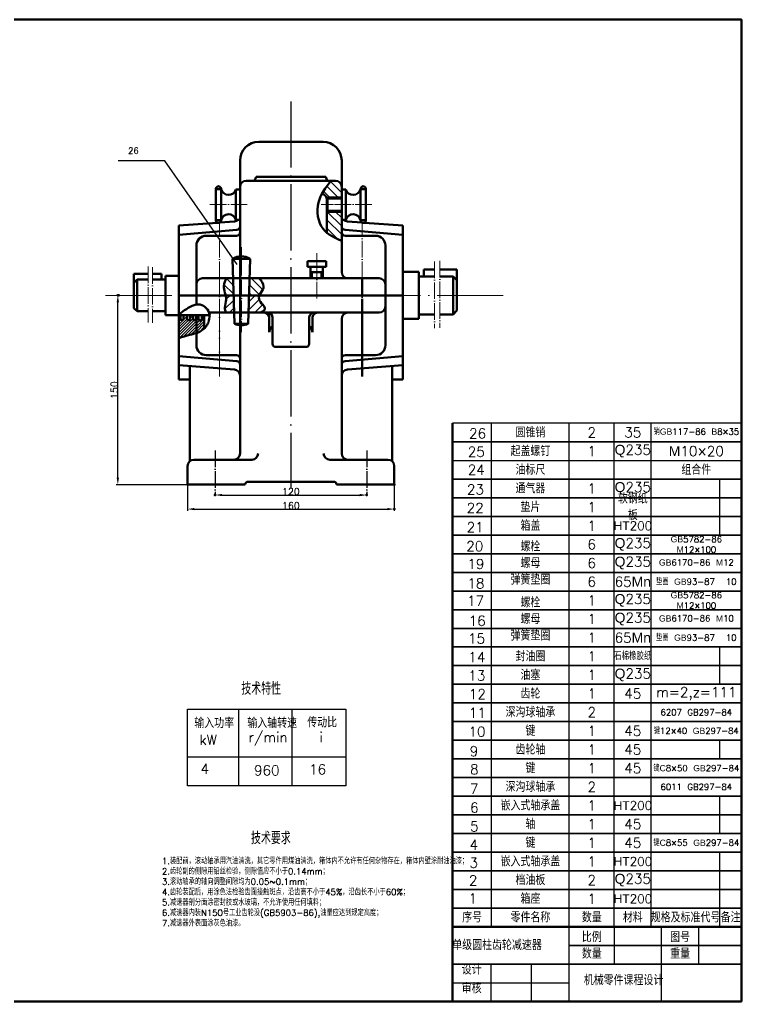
# Model space of a CAD drawing. Header units: millimetres. Extents: x -2231 to 8785, y -478 to 13097.
# Drawn here: x 3557 to 8785, y -478 to 6628 of the extents above; entities that cross this region are included whole.
import ezdxf

# ---------------------------------------------------------------- set-up
doc = ezdxf.new("R2010")
doc.units = ezdxf.units.MM
doc.linetypes.add('ACAD_ISO04W100', pattern=[30, 24, -3, 0, -3])
doc.layers.add('11', color=7, linetype='Continuous')
doc.styles.get("Standard").update_dxf_attribs({"font": 'txt', "bigfont": 'gbcbig.shx'})
doc.dimstyles.new('ISO-25', dxfattribs={"dimtxt": 50, "dimasz": 50, "dimexe": 12.5, "dimexo": 0.625, "dimtad": 1, "dimtxsty": 'Standard', "dimcen": 2.5, "dimadec": 0, "dimazin": 0, "dimtfac": 1, "dimtmove": 0, "dimatfit": 3, "dimfxl": 1, "dimarcsym": 0})
pattern_1 = [(135, (-2175.082, 43.015), (-30.30836, -30.30836), [])]
pattern_2 = [(45, (-2175.082, 43.015), (-10.102788, 10.102788), [])]

# ---------------------------------------------------------------- blocks, each defined once
blk = doc.blocks.new('*D2')
at = {"color": 0, "lineweight": -2, "ltscale": 5, "transparency": 16777216}
for p, q in [((4972.5, 3187.7), (4972.5, 3199.6)), ((6070.6, 3187.7), (6070.6, 3199.6)), ((5022.5, 3187.1), (6020.6, 3187.1))]:
    blk.add_line(p, q, dxfattribs=at)
at = {"color": 0, "lineweight": 50, "ltscale": 5, "transparency": 16777216}
for points in [[(5022.5, 3195.4), (5022.5, 3178.8), (4972.5, 3187.1)], [(6020.6, 3195.4), (6020.6, 3178.8), (6070.6, 3187.1)]]:
    blk.add_solid(points, dxfattribs=at)
at = {"layer": '11', "color": 0, "lineweight": 50, "ltscale": 5, "transparency": 16777216}
for p in [(4972.5, 3187.1), (6070.6, 3187.1), (6070.6, 3187.1)]:
    blk.add_point(p, dxfattribs=at)
at = {"color": 0, "ltscale": 5, "transparency": 16777216, "insert": (5521.6, 3212.7), "char_height": 50, "attachment_point": 5}
blk.add_mtext('120', dxfattribs=at)
blk = doc.blocks.new('*D3')
at = {"color": 0, "lineweight": -2, "ltscale": 5, "transparency": 16777216}
for p, q in [((4773.2, 3261.7), (4773.2, 3072.9)), ((6269.9, 3261.8), (6269.9, 3072.9)), ((4823.2, 3085.4), (6219.9, 3085.4))]:
    blk.add_line(p, q, dxfattribs=at)
at = {"color": 0, "lineweight": 50, "ltscale": 5, "transparency": 16777216}
for points in [[(4823.2, 3093.7), (4823.2, 3077), (4773.2, 3085.4)], [(6219.9, 3093.7), (6219.9, 3077), (6269.9, 3085.4)]]:
    blk.add_solid(points, dxfattribs=at)
at = {"layer": '11', "color": 0, "lineweight": 50, "ltscale": 5, "transparency": 16777216}
for p in [(4773.2, 3262.3), (6269.9, 3262.5), (6269.9, 3085.4)]:
    blk.add_point(p, dxfattribs=at)
at = {"color": 0, "ltscale": 5, "transparency": 16777216, "insert": (5521.6, 3111), "char_height": 50, "attachment_point": 5}
blk.add_mtext('160', dxfattribs=at)
blk = doc.blocks.new('*D4')
at = {"color": 0, "lineweight": -2, "ltscale": 5, "transparency": 16777216}
for p, q in [((4273.8, 4632), (4255.7, 4632)), ((4268.2, 3311.7), (4268.2, 4582)), ((4772.6, 3261.7), (4255.7, 3261.7))]:
    blk.add_line(p, q, dxfattribs=at)
at = {"color": 0, "lineweight": 50, "ltscale": 5, "transparency": 16777216}
for points in [[(4259.8, 4582), (4276.5, 4582), (4268.2, 4632)], [(4259.8, 3311.7), (4276.5, 3311.7), (4268.2, 3261.7)]]:
    blk.add_solid(points, dxfattribs=at)
at = {"layer": '11', "color": 0, "lineweight": 50, "ltscale": 5, "transparency": 16777216}
for p in [(4268.2, 4632), (4274.5, 4632), (4773.2, 3261.7)]:
    blk.add_point(p, dxfattribs=at)
at = {"color": 0, "ltscale": 5, "transparency": 16777216, "insert": (4242.6, 3946.8), "char_height": 50, "attachment_point": 5, "rotation": 90}
blk.add_mtext('150', dxfattribs=at)

msp = doc.modelspace()

# ---------------------------------------------------------------- hatches: boundary and pattern name
at = {"ltscale": 5}
h = msp.add_hatch(dxfattribs=at)
h.set_pattern_fill('ANSI31', color=256, scale=13.5, angle=90, style=0)
h.set_pattern_definition(pattern_1)
edge = h.paths.add_edge_path()
edge.add_arc((5844.395, 5416.625), 45, 0, 90)
edge.add_line((5844.395, 5461.625), (5812.071, 5461.625))
edge.add_spline(control_points=[(5812.071, 5461.625), (5788.432, 5431.361), (5764.792, 5401.097), (5746.731, 5368.089)], knot_values=[0, 0, 0, 0, 113.02060501, 113.02060501, 113.02060501, 113.02060501], degree=3, periodic=0)
edge.add_arc((5736.395, 5324.293), 45, 21.1086804, 76.7208183, ccw=False)
edge.add_line((5778.375, 5340.499), (5889.395, 5340.499))
edge.add_line((5889.395, 5340.499), (5889.395, 5416.625))
edge = h.paths.add_edge_path()
edge.add_line((5889.395, 5140.753), (5889.395, 5212.616))
edge.add_line((5889.395, 5212.616), (5889.395, 5237.617))
edge.add_line((5889.395, 5237.617), (5781.395, 5237.617))
edge.add_line((5781.395, 5237.617), (5781.395, 5086.241))
edge.add_spline(control_points=[(5781.395, 5086.241), (5811.844, 5061.153), (5850.62, 5044.085), (5889.395, 5027.016)], knot_values=[414.55051299, 414.55051299, 414.55051299, 414.55051299, 535.44264377, 535.44264377, 535.44264377, 535.44264377], degree=3, periodic=0)
edge.add_line((5889.395, 5027.016), (5889.395, 5140.753))
h = msp.add_hatch(dxfattribs=at)
h.set_pattern_fill('ANSI31', color=256, scale=13.5, angle=90, style=0)
h.set_pattern_definition(pattern_1)
edge = h.paths.add_edge_path()
edge.add_spline(control_points=[(5055.217, 4756.59), (5045.867, 4738.416), (5025.203, 4698.248), (5043.656, 4655.44), (5049.345, 4631.945)], knot_values=[0, 0, 0, 0, 65.10529386, 143.89971636, 143.89971636, 143.89971636, 143.89971636], degree=3, periodic=0)
edge.add_line((5049.345, 4631.945), (5106.45, 4631.945))
edge.add_line((5106.45, 4631.945), (5102.521, 4756.59))
edge.add_line((5102.521, 4756.59), (5055.217, 4756.59))
edge = h.paths.add_edge_path()
edge.add_line((5219.014, 4631.945), (5291.108, 4631.945))
edge.add_spline(control_points=[(5291.108, 4631.945), (5299.436, 4653.443), (5344.924, 4698.245), (5308.087, 4736.995), (5289.459, 4756.59)], knot_values=[0, 0, 0, 0, 75.67013186, 153.07496606, 153.07496606, 153.07496606, 153.07496606], degree=3, periodic=0)
edge.add_line((5289.459, 4756.59), (5222.944, 4756.59))
edge.add_line((5222.944, 4756.59), (5219.014, 4631.945))
h = msp.add_hatch(dxfattribs=at)
h.set_pattern_fill('ANSI31', color=256, scale=13.5, style=0)
h.set_pattern_definition([(45, (-2175.082, 43.015), (-30.30836, 30.30836), [])])
edge = h.paths.add_edge_path()
edge.add_spline(control_points=[(5300.775, 4507.301), (5287.294, 4507.301), (5388.804, 4544.901), (5283.782, 4587.113), (5287.52, 4622.685), (5291.108, 4631.945)], knot_values=[153.07496606, 153.07496606, 153.07496606, 153.07496606, 198.0122133, 292.27932226, 324.87399004, 324.87399004, 324.87399004, 324.87399004], degree=3, periodic=0)
edge.add_line((5291.108, 4631.945), (5219.014, 4631.945))
edge.add_line((5219.014, 4631.945), (5215.085, 4507.301))
edge.add_line((5215.085, 4507.301), (5298.09, 4507.301))
edge = h.paths.add_edge_path()
edge.add_line((5106.45, 4631.945), (5049.345, 4631.945))
edge.add_spline(control_points=[(5049.345, 4631.945), (5051.852, 4621.596), (5056.485, 4592.495), (5037.756, 4551.197), (5046.324, 4519.968), (5049.799, 4507.301)], knot_values=[143.89971636, 143.89971636, 143.89971636, 143.89971636, 178.60805017, 241.39334038, 284.24289489, 284.24289489, 284.24289489, 284.24289489], degree=3, periodic=0)
edge.add_line((5049.799, 4507.301), (5110.38, 4507.301))
edge.add_line((5110.38, 4507.301), (5106.45, 4631.945))
h = msp.add_hatch(dxfattribs=at)
h.set_pattern_fill('ANSI31', color=256, scale=4.5, style=0)
h.set_pattern_definition(pattern_2)
edge = h.paths.add_edge_path()
edge.add_spline(control_points=[(4710.076, 4323.678), (4733.934, 4337.453), (4778.471, 4342.991), (4821.513, 4353.287), (4836.696, 4358.72)], knot_values=[192.76864701, 192.76864701, 192.76864701, 192.76864701, 284.6000531, 338.26978715, 338.26978715, 338.26978715, 338.26978715], degree=3, periodic=0)
edge.add_line((4836.696, 4358.72), (4836.696, 4489.749))
edge.add_line((4836.696, 4489.749), (4835.387, 4489.749))
edge.add_line((4835.387, 4489.749), (4835.381, 4464.388))
edge.add_arc((4824.172, 4463.602), 11.237, -180.1955993, 4.0120186, ccw=False)
edge.add_line((4812.935, 4463.64), (4812.941, 4489.749))
edge.add_line((4812.941, 4489.749), (4792.561, 4489.749))
edge.add_line((4792.561, 4489.749), (4792.556, 4464.398))
edge.add_arc((4781.346, 4463.611), 11.237, -180.1955993, 4.0120186, ccw=False)
edge.add_line((4770.11, 4463.65), (4770.115, 4489.749))
edge.add_line((4770.115, 4489.749), (4744.794, 4489.749))
edge.add_line((4744.794, 4489.749), (4744.789, 4464.408))
edge.add_arc((4733.58, 4463.622), 11.237, -180.1955993, 4.0120186, ccw=False)
edge.add_line((4722.343, 4463.66), (4722.349, 4489.749))
edge.add_line((4722.349, 4489.749), (4710.084, 4489.749))
edge.add_spline(control_points=[(4710.084, 4489.749), (4710.081, 4489.745), (4710.078, 4489.741), (4710.076, 4489.737)], knot_values=[0, 0, 0, 0, 0.01621085, 0.01621085, 0.01621085, 0.01621085], degree=3, periodic=0)
edge.add_line((4710.076, 4489.737), (4710.076, 4323.678))
h = msp.add_hatch(dxfattribs=at)
h.set_pattern_fill('ANSI31', color=256, scale=4.5, style=0)
h.set_pattern_definition(pattern_2)
edge = h.paths.add_edge_path()
edge.add_line((4853.015, 4461.521), (4853.021, 4489.749))
edge.add_line((4853.021, 4489.749), (4836.696, 4489.749))
edge.add_line((4836.696, 4489.749), (4836.696, 4358.72))
edge.add_spline(control_points=[(4836.696, 4358.72), (4849.865, 4363.432), (4870.164, 4372.968), (4888.293, 4387.333), (4894.575, 4393.318)], knot_values=[118.05122017, 118.05122017, 118.05122017, 118.05122017, 164.60377058, 192.76864701, 192.76864701, 192.76864701, 192.76864701], degree=3, periodic=0)
edge.add_arc((4939.56, 4394.482), 45, 179.9874937, 181.4831133, ccw=False)
edge.add_line((4894.56, 4394.492), (4894.577, 4470.735))
edge.add_line((4894.577, 4470.735), (4894.576, 4489.414))
edge.add_line((4894.576, 4489.414), (4894.576, 4489.749))
edge.add_line((4894.576, 4489.749), (4875.467, 4489.749))
edge.add_line((4875.467, 4489.749), (4875.461, 4462.269))
edge.add_arc((4864.252, 4461.483), 11.237, -180.1955993, 4.0120186, ccw=False)

# ---------------------------------------------------------------- linework, layer by layer
at = {"linetype": 'ACAD_ISO04W100', "ltscale": 20}
msp.add_line((5521.556, 6036.688), (5521.556, 3238.723), dxfattribs=at)
at = {"lineweight": 50, "ltscale": 5}
for p, q in [((5288.718, 5743.522), (5754.395, 5743.522)), ((5153.718, 5608.522), (5153.718, 5416.625)), ((5889.395, 5212.616), (5889.395, 5608.522)), ((5259.07, 5461.625), (5269.305, 5489.745)), ((5269.305, 5489.745), (5521.556, 5489.745)), ((5773.808, 5489.745), (5521.556, 5489.745)), ((5784.043, 5461.625), (5773.808, 5489.745)), ((5016.397, 5401.235), (4977.771, 5401.235)), ((4977.771, 5401.235), (4977.771, 5289.058)), ((5016.397, 5401.235), (5016.397, 5289.058)), ((5016.397, 5289.058), (5016.397, 5401.235)), ((5153.718, 5212.616), (5153.718, 5416.625)), ((5198.718, 5461.625), (5844.395, 5461.625)), ((5889.395, 5212.616), (5889.395, 5416.625)), ((6026.716, 5401.235), (6026.716, 5289.058)), ((6026.716, 5289.058), (6026.716, 5401.235)), ((6026.716, 5401.235), (6065.342, 5401.235)), ((6065.342, 5401.235), (6065.342, 5289.058)), ((5153.718, 5398.479), (5123.999, 5398.479)), ((5123.999, 5398.479), (5123.999, 5289.058)), ((5889.395, 5340.499), (5778.375, 5340.499)), ((5787.982, 5333.485), (5780.446, 5333.485)), ((5787.982, 5333.485), (5794.107, 5340.499)), ((5889.395, 5333.485), (5787.982, 5333.485)), ((5787.982, 5333.485), (5787.982, 5287.811)), ((5889.395, 5398.479), (5919.114, 5398.479)), ((5919.114, 5398.479), (5919.114, 5289.058)), ((4977.771, 5176.881), (4977.771, 5289.058)), ((5016.397, 5176.881), (5016.397, 5289.058)), ((5016.397, 5289.058), (5016.397, 5176.881)), ((5123.999, 5179.637), (5123.999, 5289.058)), ((5781.395, 5103.876), (5781.395, 5324.293)), ((5781.395, 5324.293), (5781.395, 5086.241)), ((5787.982, 5244.632), (5787.982, 5290.306)), ((5919.114, 5179.637), (5919.114, 5289.058)), ((6026.716, 5176.881), (6026.716, 5289.058)), ((6026.716, 5289.058), (6026.716, 5176.881)), ((6065.342, 5176.881), (6065.342, 5289.058)), ((5153.718, 5140.753), (5153.718, 5212.616)), ((5787.982, 5244.632), (5781.395, 5244.632)), ((5889.395, 5237.617), (5781.395, 5237.617)), ((5889.395, 5244.632), (5787.982, 5244.632)), ((5787.982, 5244.632), (5794.107, 5237.617)), ((5889.395, 5140.753), (5889.395, 5212.616)), ((4710.076, 5137.36), (4988.68, 5158.415)), ((4710.076, 5137.36), (4710.076, 4631.945)), ((5016.397, 5176.881), (4977.771, 5176.881)), ((5008.01, 5159.876), (5112.109, 5167.744)), ((5153.718, 5179.637), (5123.999, 5179.637)), ((5153.718, 5140.753), (5153.718, 5091.245)), ((5889.395, 5179.637), (5919.114, 5179.637)), ((5889.395, 5140.753), (5889.395, 5091.245)), ((5889.395, 5140.753), (5889.395, 4801.59)), ((6035.103, 5159.876), (5931.004, 5167.744)), ((6026.716, 5176.881), (6065.342, 5176.881)), ((6333.037, 5137.36), (6054.433, 5158.415)), ((6333.037, 5137.36), (6333.037, 4631.945)), ((4710.076, 5071.57), (5129.003, 5107.146)), ((4908.696, 5064.245), (5108.718, 5064.245)), ((5108.718, 5064.245), (5126.718, 5064.245)), ((5153.718, 5091.245), (5153.718, 4123.137)), ((6333.037, 5071.57), (5914.11, 5107.146)), ((5934.395, 5064.245), (5916.395, 5064.245)), ((6134.417, 5064.245), (5934.395, 5064.245)), ((4836.696, 4711.59), (4836.696, 4992.245)), ((6206.417, 4711.59), (6206.417, 4992.245)), ((5098.135, 4895.715), (5227.33, 4895.715)), ((5098.135, 4895.715), (5112.9, 4427.36)), ((5227.33, 4895.715), (5212.565, 4427.36)), ((4384.927, 4746.192), (4384.927, 4787.546)), ((4384.927, 4787.546), (4487.302, 4787.546)), ((4518.501, 4787.546), (4584.691, 4787.546)), ((4584.691, 4787.546), (4584.691, 4746.192)), ((4710.076, 4774.142), (4613.152, 4774.142)), ((4613.152, 4774.142), (4613.152, 4489.749)), ((6333.037, 4802.581), (6449.346, 4802.581)), ((6449.346, 4802.581), (6449.346, 4461.31)), ((6449.346, 4769.042), (6562.926, 4769.042)), ((6562.926, 4818.666), (6483.499, 4818.666)), ((6483.499, 4818.666), (6483.499, 4769.042)), ((6723.216, 4818.695), (6600.365, 4818.695)), ((6600.365, 4769.07), (6696.216, 4769.07)), ((6696.216, 4769.07), (6723.216, 4742.07)), ((6696.216, 4769.07), (6696.216, 4494.878)), ((6723.216, 4769.07), (6723.216, 4818.695)), ((6723.216, 4769.07), (6723.216, 4742.07)), ((4407.427, 4746.192), (4384.927, 4723.692)), ((4384.927, 4746.192), (4384.927, 4723.692)), ((4384.927, 4723.692), (4384.927, 4631.945)), ((4407.427, 4746.192), (4407.427, 4517.698)), ((4487.302, 4746.192), (4407.427, 4746.192)), ((4613.152, 4746.192), (4518.501, 4746.192)), ((4836.696, 4565.342), (4836.696, 4711.59)), ((5222.221, 4756.59), (4881.696, 4756.59)), ((5574.602, 4756.59), (5934.395, 4756.59)), ((5934.395, 4756.59), (6161.417, 4756.59)), ((6206.417, 4552.301), (6206.417, 4711.59)), ((6723.216, 4742.07), (6723.216, 4631.974)), ((4384.927, 4540.198), (4384.927, 4631.945)), ((4710.076, 4126.531), (4710.076, 4631.945)), ((4710.076, 4631.945), (6333.037, 4631.945)), ((6333.037, 4126.531), (6333.037, 4631.945)), ((6723.216, 4521.878), (6723.216, 4631.974)), ((6206.417, 4552.301), (6206.417, 4271.646)), ((4407.427, 4517.698), (4384.927, 4540.198)), ((4487.302, 4517.698), (4407.427, 4517.698)), ((4613.152, 4517.698), (4518.501, 4517.698)), ((4710.076, 4489.749), (4613.152, 4489.749)), ((4666.975, 4489.749), (4710.076, 4489.749)), ((4710.076, 4489.749), (4894.576, 4489.754)), ((4710.076, 4489.749), (4933.7, 4489.749)), ((4836.696, 4489.749), (4836.696, 4271.949)), ((4894.576, 4489.414), (4894.576, 4489.749)), ((4929.52, 4507.301), (5328.485, 4507.301)), ((5328.485, 4507.301), (5352.619, 4507.301)), ((5690.494, 4507.301), (5889.395, 4507.301)), ((5889.395, 4507.301), (5934.395, 4507.301)), ((5934.395, 4507.301), (6161.417, 4507.301)), ((6449.346, 4494.849), (6562.926, 4494.849)), ((6600.365, 4494.878), (6696.216, 4494.878)), ((6696.216, 4494.878), (6723.216, 4521.878)), ((5112.9, 4427.36), (5212.565, 4427.36)), ((5364.485, 4471.301), (5364.485, 4366.496)), ((5364.485, 4366.496), (5376.125, 4407.898)), ((5376.125, 4407.898), (5388.619, 4391.169)), ((5388.619, 4471.301), (5388.619, 4281.386)), ((5654.494, 4471.301), (5654.494, 4281.386)), ((5671.706, 4406.181), (5659.212, 4389.452)), ((5678.627, 4366.496), (5666.988, 4407.898)), ((5678.627, 4471.301), (5678.627, 4366.496)), ((5889.395, 4123.137), (5889.395, 4462.301)), ((6384.758, 4461.31), (6333.037, 4461.31)), ((4908.696, 4199.646), (5108.718, 4199.646)), ((5108.718, 4199.646), (5126.718, 4199.646)), ((5934.395, 4199.646), (5916.395, 4199.646)), ((6134.417, 4199.646), (5934.395, 4199.646)), ((4710.076, 4192.32), (5129.003, 4156.745)), ((4710.076, 4126.531), (5112.109, 4096.147)), ((4710.076, 4126.531), (4710.076, 4022.799)), ((4788.612, 3431.178), (4788.612, 4121.76)), ((5153.718, 4123.137), (5153.718, 4172.646)), ((5153.718, 4123.137), (5153.718, 4051.275)), ((5889.395, 4123.137), (5889.395, 4172.646)), ((5889.395, 4123.137), (5889.395, 4051.275)), ((6333.037, 4192.32), (5914.11, 4156.745)), ((6333.037, 4126.531), (5931.004, 4096.147)), ((6254.501, 3431.178), (6254.501, 4121.76)), ((6333.037, 4126.531), (6333.037, 4022.799)), ((6333.037, 4126.531), (6333.037, 4022.799)), ((5153.718, 3687.745), (5153.718, 4051.275)), ((5889.395, 3687.745), (5889.395, 4051.275)), ((5889.395, 3687.745), (5889.395, 4051.275)), ((4710.595, 4022.799), (4710.076, 4022.799)), ((4773.206, 4022.799), (4710.595, 4022.799)), ((4773.206, 4022.799), (4788.612, 4022.799)), ((6269.906, 4022.799), (6254.501, 4022.799)), ((6269.906, 4022.799), (6254.501, 4022.799)), ((6269.906, 4022.799), (6332.518, 4022.799)), ((6269.906, 4022.799), (6332.518, 4022.799)), ((6269.906, 4022.799), (6332.518, 4022.799)), ((6332.518, 4022.799), (6333.037, 4022.799)), ((6332.518, 4022.799), (6333.037, 4022.799)), ((6332.518, 4022.799), (6333.037, 4022.799)), ((6692.729, 3572.284), (6692.729, 3707.284)), ((6692.729, 3437.284), (6692.729, 3707.284)), ((5153.718, 3687.745), (5153.718, 3487.279)), ((5889.395, 3687.745), (5889.395, 3487.279)), ((5889.395, 3687.745), (5889.395, 3487.279)), ((5889.395, 3687.745), (5889.395, 3487.279)), ((6692.729, 3302.284), (6692.729, 3572.284)), ((4944.087, 3442.279), (4818.206, 3442.279)), ((5108.718, 3442.279), (5239.462, 3442.279)), ((5934.395, 3442.279), (5803.65, 3442.279)), ((5934.395, 3442.279), (5803.65, 3442.279)), ((6099.025, 3442.279), (6224.906, 3442.279)), ((6099.025, 3442.279), (6224.906, 3442.279)), ((4773.206, 3397.279), (4773.206, 3262.283)), ((6269.906, 3397.279), (6269.906, 3262.283)), ((6269.906, 3397.279), (6269.906, 3262.283)), ((6269.906, 3397.279), (6269.906, 3262.283)), ((5209.53, 3283.267), (5521.556, 3283.305)), ((5833.583, 3283.267), (5521.556, 3283.305)), ((6692.729, 3112.537), (6692.729, 3302.284)), ((5191.532, 3262.334), (5191.532, 3265.265)), ((5851.581, 3262.334), (5851.581, 3265.265)), ((6692.729, -477.716), (6692.729, 3112.537)), ((6692.729, 62.284), (8784.668, 62.284))]:
    msp.add_line(p, q, dxfattribs=at)
at = {"ltscale": 5}
for p, q in [((4607.884, 5605.566), (4271.176, 5605.566)), ((5133.16, 4855.022), (4607.884, 5605.566)), ((5521.556, 4631.945), (4773.206, 4631.945)), ((8784.668, 3707.284), (6692.729, 3707.284)), ((6975.814, 3437.284), (6975.814, 3707.284)), ((7537.537, 3437.284), (7537.537, 3707.284)), ((7864.318, 3437.284), (7864.318, 3707.284)), ((8132.144, 3437.284), (8132.144, 3707.284)), ((8784.668, 3572.284), (6692.729, 3572.284)), ((6692.729, 3572.284), (8784.668, 3572.284)), ((6975.814, 3302.284), (6975.814, 3572.284)), ((7537.537, 3302.284), (7537.537, 3572.284)), ((7864.318, 3302.284), (7864.318, 3572.284)), ((8132.144, 3302.284), (8132.144, 3572.284)), ((6692.729, 3437.284), (8784.668, 3437.284)), ((8784.668, 3302.284), (6692.729, 3302.284)), ((6692.729, 3302.284), (8784.668, 3302.284)), ((6975.814, 3167.284), (6975.814, 3302.284)), ((7537.537, 3167.284), (7537.537, 3302.284)), ((7864.318, 3167.284), (7864.318, 3302.284)), ((8132.144, 3167.284), (8132.144, 3302.284)), ((8628.037, 2897.284), (8628.037, 3302.284)), ((8784.668, 3167.284), (6692.729, 3167.284)), ((6692.729, 3167.284), (8784.668, 3167.284)), ((6975.814, 62.284), (6975.814, 3167.284)), ((7537.537, -477.716), (7537.537, 3167.284)), ((7864.318, 62.284), (7864.318, 3167.284)), ((8132.144, 62.284), (8132.144, 3167.284)), ((8784.668, 3032.284), (6692.729, 3032.284)), ((6692.729, 3032.284), (8784.668, 3032.284)), ((8784.668, 2897.284), (6692.729, 2897.284)), ((6692.729, 2897.284), (8784.668, 2897.284)), ((8784.668, 2762.284), (6692.729, 2762.284)), ((6692.729, 2762.284), (8784.668, 2762.284)), ((8784.668, 2627.284), (6692.729, 2627.284)), ((6692.729, 2627.284), (8784.668, 2627.284)), ((8784.668, 2492.284), (6692.729, 2492.284)), ((6692.729, 2492.284), (8784.668, 2492.284)), ((8784.668, 2357.284), (6692.729, 2357.284)), ((6692.729, 2357.284), (8784.668, 2357.284)), ((8784.668, 2222.284), (6692.729, 2222.284)), ((6692.729, 2222.284), (8784.668, 2222.284)), ((8784.668, 2087.284), (6692.729, 2087.284)), ((6692.729, 2087.284), (8784.668, 2087.284)), ((8628.037, 1817.284), (8628.037, 2087.284)), ((8784.668, 1952.284), (6692.729, 1952.284)), ((6692.729, 1952.284), (8784.668, 1952.284)), ((8784.668, 1817.284), (6692.729, 1817.284)), ((6692.729, 1817.284), (8784.668, 1817.284)), ((5141.08, 1637.878), (5141.08, 1082.639)), ((5527.331, 1637.878), (5527.331, 1082.639)), ((8784.668, 1682.284), (6692.729, 1682.284)), ((6692.729, 1682.284), (8784.668, 1682.284)), ((8784.668, 1547.284), (6692.729, 1547.284)), ((6692.729, 1547.284), (8784.668, 1547.284)), ((8784.668, 1412.284), (6692.729, 1412.284)), ((6692.729, 1412.284), (8784.668, 1412.284)), ((8628.037, 1277.284), (8628.037, 1412.284)), ((4772.719, 1291.958), (5919.832, 1291.958)), ((8784.668, 1277.284), (6692.729, 1277.284)), ((6692.729, 1277.284), (8784.668, 1277.284)), ((8784.668, 1142.284), (6692.729, 1142.284)), ((6692.729, 1142.284), (8784.668, 1142.284)), ((8784.668, 1007.284), (6692.729, 1007.284)), ((6692.729, 1007.284), (8784.668, 1007.284)), ((8628.037, 737.284), (8628.037, 1007.284)), ((8784.668, 872.284), (6692.729, 872.284)), ((6692.729, 872.284), (8784.668, 872.284)), ((8784.668, 737.284), (6692.729, 737.284)), ((6692.729, 737.284), (8784.668, 737.284)), ((8784.668, 602.284), (6692.729, 602.284)), ((6692.729, 602.284), (8784.668, 602.284)), ((8628.037, 62.284), (8628.037, 602.284)), ((8784.668, 467.284), (6692.729, 467.284)), ((6692.729, 467.284), (8784.668, 467.284)), ((8784.668, 332.284), (6692.729, 332.284)), ((6692.729, 332.284), (8784.668, 332.284)), ((8784.668, 197.284), (6692.729, 197.284)), ((6692.729, 197.284), (8784.668, 197.284)), ((8784.668, 62.284), (6692.729, 62.284)), ((7864.318, 62.284), (7864.318, -207.716)), ((8206.444, -477.716), (8206.444, 62.284)), ((8474.696, 62.284), (8474.696, -207.716)), ((8784.668, -72.716), (7537.537, -72.716)), ((7537.537, -72.716), (8784.668, -72.716)), ((8784.668, -207.716), (6692.729, -207.716)), ((8784.668, -207.716), (6692.729, -207.716)), ((6692.729, -207.716), (8784.668, -207.716)), ((6968.966, -207.716), (6968.966, -477.716)), ((7261.613, -207.716), (7261.613, -477.716)), ((8784.668, -342.716), (8784.668, -207.716)), ((6692.729, -477.716), (6692.729, -342.716)), ((6692.729, -342.716), (7537.537, -342.716)), ((6692.729, -342.716), (7537.537, -342.716))]:
    msp.add_line(p, q, dxfattribs=at)
at = {"linetype": 'ACAD_ISO04W100', "lineweight": 20, "ltscale": 5}
for p, q in [((4935.624, 5289.058), (5212.946, 5289.058)), ((5830.167, 5289.058), (5741.319, 5289.058)), ((6107.489, 5289.058), (5830.167, 5289.058)), ((5005.263, 4756.59), (5005.263, 5151.777)), ((6037.85, 4756.59), (6037.85, 5151.777)), ((5162.732, 4895.715), (5162.732, 4980.815)), ((5708.548, 4880.658), (5708.548, 4937.452)), ((4487.302, 4840.873), (4487.302, 4436.2)), ((4518.501, 4835.588), (4518.501, 4433.444)), ((5162.732, 4895.715), (5162.732, 4365.454)), ((5708.548, 4880.658), (5708.548, 4590.424)), ((6562.926, 4876.316), (6562.926, 4393.744)), ((6600.365, 4882.658), (6600.365, 4397.051)), ((5005.263, 4756.59), (5005.263, 4045.865)), ((5005.263, 4507.301), (5005.263, 4112.114))]:
    msp.add_line(p, q, dxfattribs=at)
at = {"lineweight": 50, "ltscale": 10}
for p, q in [((5641.007, 4837.91), (5641.007, 4880.658)), ((5641.007, 4880.658), (5708.548, 4880.658)), ((5663.548, 4837.91), (5641.007, 4837.91)), ((5708.548, 4837.91), (5663.548, 4837.91)), ((5663.548, 4837.91), (5663.548, 4756.59)), ((5776.09, 4880.658), (5708.548, 4880.658)), ((5708.548, 4837.91), (5753.548, 4837.91)), ((5753.548, 4837.91), (5776.09, 4837.91)), ((5753.548, 4837.91), (5753.548, 4756.59)), ((5776.09, 4837.91), (5776.09, 4880.658)), ((5663.548, 4799.814), (5708.548, 4799.814)), ((5674.172, 4799.814), (5674.172, 4756.59)), ((5753.548, 4799.814), (5708.548, 4799.814)), ((5742.925, 4799.814), (5742.925, 4756.59)), ((5574.602, 4756.59), (5222.221, 4756.59)), ((5537.612, 4507.301), (5358.452, 4507.301)), ((5505.501, 4507.301), (5684.661, 4507.301)), ((4944.087, 3442.279), (5108.718, 3442.279)), ((6099.025, 3442.279), (5934.395, 3442.279)), ((6099.025, 3442.279), (5934.395, 3442.279)), ((4773.206, 3262.283), (5191.532, 3262.334)), ((5851.581, 3262.415), (6269.906, 3262.466))]:
    msp.add_line(p, q, dxfattribs=at)
at = {"linetype": 'ACAD_ISO04W100', "lineweight": 50, "ltscale": 5}
for p, q in [((6037.85, 4756.59), (6037.85, 4045.865)), ((6037.85, 4507.301), (6037.85, 4112.114)), ((6384.758, 4461.31), (6449.346, 4461.31)), ((5411.119, 4258.886), (5521.556, 4258.886)), ((5631.994, 4258.886), (5521.556, 4258.886))]:
    msp.add_line(p, q, dxfattribs=at)
at = {"linetype": 'ACAD_ISO04W100', "lineweight": 20, "ltscale": 20}
msp.add_line((4179.738, 4631.974), (7075.285, 4631.974), dxfattribs=at)
at = {"lineweight": 50}
for p, q in [((4722.343, 4463.588), (4722.349, 4489.749)), ((4744.794, 4489.749), (4744.788, 4462.831)), ((4770.11, 4463.578), (4770.115, 4489.749)), ((4792.561, 4489.749), (4792.555, 4462.82)), ((4812.935, 4463.569), (4812.941, 4489.749)), ((4835.387, 4489.749), (4835.381, 4462.811)), ((4853.015, 4461.45), (4853.021, 4489.721)), ((4875.467, 4489.716), (4875.46, 4460.692)), ((4894.577, 4470.735), (4894.576, 4489.414)), ((4733.591, 4452.385), (4733.563, 4452.385)), ((4781.358, 4452.375), (4781.33, 4452.375)), ((4824.183, 4452.365), (4824.156, 4452.365)), ((4864.263, 4450.246), (4864.235, 4450.246)), ((4894.56, 4394.492), (4894.577, 4470.735))]:
    msp.add_line(p, q, dxfattribs=at)
at = {"linetype": 'ACAD_ISO04W100', "ltscale": 5}
for p, q in [((4972.51, 3509.338), (4972.51, 3187.087)), ((6070.603, 3509.338), (6070.603, 3187.087))]:
    msp.add_line(p, q, dxfattribs=at)
at = {"lineweight": 35, "ltscale": 5}
for q in [(6692.729, -387.716), (8784.668, -477.716), (8784.668, -477.716)]:
    msp.add_line((6692.729, -477.716), q, dxfattribs=at)
at = {"lineweight": 50, "ltscale": 5}
msp.add_lwpolyline([(-2231.009, 6628.119), (8784.668, 6628.119), (8784.668, -477.716), (-2231.009, -477.716)], close=True, dxfattribs=at)
msp.add_lwpolyline([(-2231.009, 6628.119), (8784.668, 6628.119), (8784.668, -477.716), (-2231.009, -477.716)], close=True, dxfattribs=at)
at = {"ltscale": 5}
msp.add_lwpolyline([(4772.719, 1637.878), (5919.832, 1637.878), (5919.832, 1082.639), (4772.719, 1082.639)], close=True, dxfattribs=at)
at = {"lineweight": 50, "ltscale": 5}
for centre, radius, start, end in [((5288.718, 5608.522), 135, 90, 180), ((5754.395, 5608.522), 135, 0, 90), ((4997.084, 5402.281), 19.341, 356.902459, 183.097541), ((5070.583, 5414.898), 55.882, 194.1514948, 342.913642), ((5198.718, 5416.625), 45, 90, 180), ((5844.395, 5416.625), 45, 0, 90), ((5972.53, 5414.898), 55.882, 197.086358, 345.8485052), ((6046.029, 5402.281), 19.341, 356.902459, 183.097541), ((5736.395, 5324.293), 45, 360, 76.7208183), ((5070.583, 5163.218), 55.882, 17.086358, 165.8485052), ((5972.53, 5163.218), 55.882, 14.1514948, 162.913642), ((4997.084, 5175.836), 19.341, 176.902459, 3.097541), ((5108.718, 5212.616), 45, 274.3219328, 312.8738783), ((5126.718, 5134.049), 27, 274.8539573, 360), ((5916.395, 5134.049), 27, 180, 265.1460427), ((5934.395, 5212.616), 45, 227.1261217, 265.6780672), ((6046.029, 5175.836), 19.341, 176.902459, 3.097541), ((4908.696, 4992.245), 72, 90, 180), ((5126.718, 5091.245), 27, 270, 0), ((5916.395, 5091.245), 27, 180, 270), ((6134.417, 4992.245), 72, 360, 90), ((5162.732, 4796.935), 118.027, 56.8173339, 123.1826661), ((5934.395, 4801.59), 45, 180, 270), ((4881.696, 4711.59), 45, 90, 180), ((6161.417, 4711.59), 45, 0, 90), ((6161.417, 4552.301), 45, 270, 360), ((6161.417, 4552.301), 45, 270, 0), ((5328.485, 4471.301), 36, 0, 90), ((5352.619, 4471.301), 36, 360, 90), ((5690.494, 4471.301), 36, 90, 180), ((5714.627, 4471.301), 36, 90, 180), ((5934.395, 4462.301), 45, 90, 180), ((5162.732, 4530.296), 114.364, 244.1679631, 295.8320369), ((4908.696, 4271.646), 72, 180, 270), ((5411.119, 4281.386), 22.5, 180, 270), ((5631.994, 4281.386), 22.5, 270, 0), ((6134.417, 4271.646), 72, 270, 0), ((5126.718, 4172.646), 27, 360, 90), ((5916.395, 4172.646), 27, 90, 180), ((5126.718, 4129.842), 27, 0, 85.1460427), ((5916.395, 4129.842), 27, 94.8539573, 180), ((5108.718, 4051.275), 45, 360, 85.6780672), ((5934.395, 4051.275), 45, 94.3219328, 180), ((5239.462, 3487.279), 45, 270, 0), ((5803.65, 3487.279), 45, 180, 270), ((5803.65, 3487.279), 45, 180, 270), ((4818.206, 3397.279), 45, 90, 180), ((6224.906, 3397.279), 45, 0, 90), ((6224.906, 3397.279), 45, 0, 90), ((6224.906, 3397.279), 45, 0, 90), ((5209.532, 3265.267), 18, 90.0070059, 180.0070059), ((5833.581, 3265.267), 18, 359.9929941, 89.9929941)]:
    msp.add_arc(centre, radius, start, end, dxfattribs=at)
at = {"lineweight": 50}
for centre, radius, start, end in [((4733.58, 4463.622), 11.237, 179.8044007, 4.0120186), ((4781.346, 4463.611), 11.237, 179.8044007, 4.0120186), ((4824.172, 4463.602), 11.237, 179.8044007, 4.0120186), ((4864.252, 4461.483), 11.237, 179.8044007, 4.0120186), ((4939.56, 4394.482), 45, 179.9874937, 181.4831133)]:
    msp.add_arc(centre, radius, start, end, dxfattribs=at)
at = {"lineweight": 50, "ltscale": 10}
for centre, start, end in [((5108.718, 3487.279), 270, 360), ((5934.395, 3487.279), 180, 270), ((5934.395, 3487.279), 180, 270)]:
    msp.add_arc(centre, 45, start, end, dxfattribs=at)
at = {"lineweight": 50, "ltscale": 5}
for points in [[(5812.071, 5461.625), (5721.253, 5304.324), (5754.975, 5113.076), (5889.395, 5027.016)], [(5055.217, 4756.59), (5035.176, 4701.529), (5052.915, 4600.928), (5043.102, 4545.28), (5049.799, 4507.301)]]:
    msp.add_spline(points, degree=3, dxfattribs=at)
for points, end_tangent in [([(5289.459, 4756.59), (5324.291, 4696.259), (5290.965, 4604.697), (5333.386, 4531.223), (5300.775, 4507.301)], (1, 0)), ([(4933.7, 4489.749), (4924.371, 4436.841), (4874.317, 4377.189), (4789.556, 4346.339), (4710.076, 4323.678)], (-0.8660254, -0.5))]:
    msp.add_spline(points, degree=3, dxfattribs=dict(at, end_tangent=end_tangent))
msp.add_open_spline([(4710.076, 4489.737), (4720.871, 4504.415), (4768.68, 4536.213), (4859.617, 4593.297), (4928.205, 4530.518), (4933.7, 4489.749)], degree=3, knots=[0, 0, 0, 0, 60.7349132, 192.51485863, 307.29363983, 307.29363983, 307.29363983, 307.29363983], dxfattribs=at)

# ---------------------------------------------------------------- texts
at = {"ltscale": 5}
for s, height, p in [('26', 45, (4341.931, 5656.941)), ('26', 72, (6811.993, 3596.799)), ('25', 72, (6802.747, 3463.937)), ('24', 72, (6802.747, 3333.784)), ('23', 72, (6796.575, 3191.535)), ('22', 72, (6794.994, 3057.295)), ('21', 72, (6794.994, 2918.317)), ('20', 72, (6791.833, 2780.917)), ('19', 72, (6799.774, 2652.104)), ('18', 72, (6799.774, 2511.546)), ('17', 72, (6798.193, 2385.202)), ('16', 72, (6809.346, 2240.615)), ('15', 72, (6805.118, 2112.562)), ('14', 72, (6806.656, 1978.51)), ('13', 72, (6806.656, 1844.045)), ('技术特性', 90, (5162.314, 1741.348)), ('12', 72, (6810.965, 1710.34)), ('11', 72, (6810.965, 1574.444)), ('输入功率', 72, (4822.149, 1500.294)), ('输入轴转速', 72, (5206.19, 1500.801)), ('传动比', 72, (5640.189, 1505.222)), ('10', 72, (6808.101, 1438.549)), ('kW', 72, (4859.572, 1379.24)), ('r/min', 72, (5213.865, 1397.675)), ('i', 72, (5728.531, 1397.655)), ('9', 72, (6816.692, 1296.931)), ('4', 72, (4866.953, 1169.075)), ('960', 72, (5254.462, 1158.013)), ('16', 72, (5653.041, 1165.388)), ('8', 72, (6819.564, 1165.564)), ('7', 72, (6818.132, 1025.377)), ('6', 72, (6819.618, 888.82)), ('5', 72, (6819.618, 752.924)), ('技术要求', 90, (5232.745, 659.656)), ('4', 72, (6815.322, 619.889)), ('1.装配前，滚动轴承用汽油清洗，其它零件用煤油清洗，箱体内不允许有任何杂物存在，箱体内壁涂耐油油漆；', 45, (4587.77, 515.979)), ('3', 72, (6815.322, 489.716)), ('2.齿轮副的侧隙用铅丝检验，侧隙值应不小于0.14mm；', 45, (4587.77, 440.979)), ('2', 72, (6810.701, 361.289)), ('3.滚动轴承的轴向调整间隙均为0.05~0.1mm；', 45, (4587.77, 365.979)), ('4.齿轮装配后，用涂色法检验齿面接触斑点，沿齿高不小于45%，沿齿长不小于60%；', 45, (4587.77, 290.979)), ('1', 72, (6808.385, 231.749)), ('5.减速器剖分面涂密封胶或水玻璃，不允许使用任何填料；', 45, (4587.77, 215.979)), ('6.减速器内装N150号工业齿轮没(GB5903-86),油量应达到规定高度；', 45, (4587.77, 140.979)), ('7.减速器外表面涂灰色油漆。', 45, (4587.77, 65.979))]:
    msp.add_text(s, height=height, dxfattribs=at).set_placement(p)
for s, insert, char_height, width, attachment_point in [('圆锥销', (7256.675, 3639.784), 72, 561.72358, 5), ('2', (7700.928, 3639.784), 72, 326.78063, 5), ('35', (7998.231, 3639.784), 72, 267.82636, 5), ('\\P销{\\fArial|b0|i0|c0|p32;GB}117-86 {\\fArial|b0|i0|c0|p32;B}8×35', (8458.406, 3683.543), 45, 652.52391, 5), ('起盖螺钉', (7256.675, 3504.784), 72, 561.72358, 5), ('1', (7700.928, 3504.784), 72, 326.78063, 5), ('{\\fArial|b0|i0|c0|p32;Q}235', (7998.231, 3504.784), 72, 267.82636, 5), ('{\\fArial|b0|i0|c0|p32;M}10×20', (8458.406, 3504.784), 72, 652.52391, 5), ('油标尺', (7256.675, 3369.784), 72, 561.72358, 5), ('组合件', (8458.406, 3369.784), 72, 652.52391, 5), ('通气器', (7256.675, 3234.784), 72, 561.72358, 5), ('1', (7700.928, 3234.784), 72, 326.78063, 5), ('{\\fArial|b0|i0|c0|p32;Q}235', (7998.231, 3234.784), 72, 267.82636, 5), ('垫片', (7256.675, 3099.784), 72, 561.72358, 5), ('1', (7700.928, 3099.784), 72, 326.78063, 5), ('\\P软钢纸板', (7998.231, 3161.373), 72, 267.82636, 5), ('箱盖', (7256.675, 2964.784), 72, 561.72358, 5), ('1', (7700.928, 2964.784), 72, 326.78063, 5), ('{\\fArial|b0|i0|c0|p32;HT}200', (7998.231, 2964.784), 63, 267.82636, 5), ('螺栓\\P螺母\\P弹簧垫圈', (7256.675, 2694.784), 72, 561.72358, 5), ('6', (7700.928, 2829.784), 72, 326.78063, 5), ('{\\fArial|b0|i0|c0|p32;Q}235', (7998.231, 2829.784), 72, 267.82636, 5), ('{\\fArial|b0|i0|c0|p32;GB}5782-86 {\\fArial|b0|i0|c0|p32;M}12×100', (8458.406, 2829.784), 45, 652.52391, 5), ('6', (7700.928, 2694.784), 72, 326.78063, 5), ('{\\fArial|b0|i0|c0|p32;Q}235', (7998.231, 2694.784), 72, 267.82636, 5), ('{\\fArial|b0|i0|c0|p32;GB}6170-86 {\\fArial|b0|i0|c0|p32;M}12', (8458.406, 2698.599), 45, 652.52391, 5), ('6', (7700.928, 2559.784), 72, 326.78063, 5), ('65{\\fArial|b0|i0|c0|p32;Mn}', (7998.231, 2559.784), 72, 267.82636, 5), ('垫圈 {\\fArial|b0|i0|c0|p32;GB}93-87  10', (8458.406, 2559.784), 45, 652.52391, 5), ('螺栓\\P螺母\\P弹簧垫圈', (7256.675, 2289.784), 72, 561.72358, 5), ('1', (7700.928, 2424.784), 72, 326.78063, 5), ('{\\fArial|b0|i0|c0|p32;Q}235', (7998.231, 2424.784), 72, 267.82636, 5), ('{\\fArial|b0|i0|c0|p32;GB}5782-86 {\\fArial|b0|i0|c0|p32;M}12×100', (8458.406, 2424.784), 45, 652.52391, 5), ('1', (7700.928, 2289.784), 72, 326.78063, 5), ('{\\fArial|b0|i0|c0|p32;Q}235', (7998.231, 2289.784), 72, 267.82636, 5), ('{\\fArial|b0|i0|c0|p32;GB}6170-86 {\\fArial|b0|i0|c0|p32;M}10', (8458.406, 2293.599), 45, 652.52391, 5), ('1', (7700.928, 2154.784), 72, 326.78063, 5), ('65{\\fArial|b0|i0|c0|p32;Mn}', (7998.231, 2154.784), 72, 267.82636, 5), ('垫圈 {\\fArial|b0|i0|c0|p32;GB}93-87  10', (8458.406, 2154.784), 45, 652.52391, 5), ('封油圈', (7256.675, 2019.784), 72, 561.72358, 5), ('1', (7700.928, 2019.784), 72, 326.78063, 5), ('1', (7700.928, 2019.784), 72, 326.78063, 5), ('石棉橡胶纸', (7998.231, 2019.784), 54, 267.82636, 5), ('油塞', (7256.675, 1884.784), 72, 561.72358, 5), ('1', (7700.928, 1884.784), 72, 326.78063, 5), ('{\\fArial|b0|i0|c0|p32;Q}235', (7998.231, 1884.784), 72, 267.82636, 5), ('齿轮', (7256.675, 1749.784), 72, 561.72358, 5), ('1', (7700.928, 1749.784), 72, 326.78063, 5), ('45', (7998.231, 1749.784), 72, 267.82636, 5), ('m=2,z=111', (8458.406, 1749.784), 72, 652.52391, 5), ('深沟球轴承', (7256.675, 1614.784), 72, 561.72358, 5), ('2', (7700.928, 1614.784), 72, 326.78063, 5), ('6207 GB297-84', (8458.406, 1614.784), 45, 652.52391, 5), ('键', (7256.675, 1479.784), 72, 561.72358, 5), ('1', (7700.928, 1479.784), 72, 326.78063, 5), ('45', (7998.231, 1479.784), 72, 267.82636, 5), ('键12×40 {\\fArial|b0|i0|c0|p32;GB}297-84', (8458.406, 1479.784), 45, 652.52391, 5), ('齿轮轴', (7256.675, 1344.784), 72, 561.72358, 5), ('1', (7700.928, 1344.784), 72, 326.78063, 5), ('45', (7998.231, 1344.784), 72, 267.82636, 5), ('键', (7256.675, 1209.784), 72, 561.72358, 5), ('1', (7700.928, 1209.784), 72, 326.78063, 5), ('45', (7998.231, 1209.784), 72, 267.82636, 5), ('键{\\fArial|b0|i0|c0|p32;C}8×50 {\\fArial|b0|i0|c0|p32;GB}297-84', (8458.406, 1209.784), 45, 652.52391, 5), ('深沟球轴承', (7256.675, 1074.784), 72, 561.72358, 5), ('2', (7700.928, 1074.784), 72, 326.78063, 5), ('6011 GB297-84', (8458.406, 1074.784), 45, 652.52391, 5), ('嵌入式轴承盖', (7256.675, 939.784), 72, 561.72358, 5), ('1', (7700.928, 939.784), 72, 326.78063, 5), ('{\\fArial|b0|i0|c0|p32;HT}200', (7998.231, 939.784), 63, 267.82636, 5), ('轴', (7256.675, 804.784), 72, 561.72358, 5), ('1', (7700.928, 804.784), 72, 326.78063, 5), ('45', (7998.231, 804.784), 72, 267.82636, 5), ('键', (7256.675, 669.784), 72, 561.72358, 5), ('1', (7700.928, 669.784), 72, 326.78063, 5), ('45', (7998.231, 669.784), 72, 267.82636, 5), ('键{\\fArial|b0|i0|c0|p32;C}8×55 {\\fArial|b0|i0|c0|p32;GB}297-84', (8458.406, 669.784), 45, 652.52391, 5), ('嵌入式轴承盖', (7256.675, 534.784), 72, 561.72358, 5), ('1', (7700.928, 534.784), 72, 326.78063, 5), ('{\\fArial|b0|i0|c0|p32;HT}200', (7998.231, 534.784), 63, 267.82636, 5), ('档油板', (7256.675, 399.784), 72, 561.72358, 5), ('2', (7700.928, 399.784), 72, 326.78063, 5), ('{\\fArial|b0|i0|c0|p32;Q}235', (7998.231, 399.784), 72, 267.82636, 5), ('箱座', (7256.675, 264.784), 72, 561.72358, 5), ('1', (7700.928, 264.784), 72, 326.78063, 5), ('{\\fArial|b0|i0|c0|p32;HT}200', (7998.231, 264.784), 63, 267.82636, 5), ('序号', (6834.271, 129.784), 72, 283.08472, 5), ('零件名称', (7256.675, 129.784), 72, 561.72358, 5), ('数量', (7700.928, 129.784), 72, 326.78063, 5), ('材料', (7998.231, 129.784), 72, 267.82636, 5), ('规格及标准代号', (8380.091, 129.784), 72, 495.89303, 5), ('备注', (8706.353, 129.784), 72, 156.63087, 5), ('比例\\P数量', (7700.928, -72.716), 72, 326.78063, 5), ('图号\\P重量', (8340.57, -72.716), 72, 268.25127, 5), ('单级圆柱齿轮减速器', (7338.743, -106.516), 72, 844.8083, 9), ('设计', (6830.848, -283.687), 72, 276.23736, 8), ('\\P  机械零件课程设计', (7514.865, -168.447), 72, 1938.32727, 1), ('审核', (6830.848, -419.481), 72, 276.23736, 8)]:
    msp.add_mtext(s, dxfattribs=dict(at, insert=insert, char_height=char_height, width=width, attachment_point=attachment_point))

# ---------------------------------------------------------------- dimensions: what is measured, and where the dimension line sits
dim = msp.add_linear_dim(base=(4268.182, 4631.974), p1=(4773.206, 3261.721), p2=(4274.475, 4631.974), angle=90, text='150', dimstyle='ISO-25', dxfattribs=at)
dim.commit()
dim.dimension.update_dxf_attribs({"geometry": '*D4', "text_midpoint": (4242.557, 3946.847)})
for base, p1, p2, text, picture, middle in [((6269.906, 3085.354), (4773.206, 3262.283), (6269.906, 3262.466), '160', '*D3', (5521.556, 3110.979)), ((6070.603, 3187.087), (4972.51, 3187.087), (6070.603, 3187.087), '120', '*D2', (5521.556, 3212.712))]:
    dim = msp.add_linear_dim(base=base, p1=p1, p2=p2, text=text, dimstyle='ISO-25', dxfattribs=at)
    dim.commit()
    dim.dimension.update_dxf_attribs({"geometry": picture, "text_midpoint": middle})

doc.saveas('drawing.dxf')
